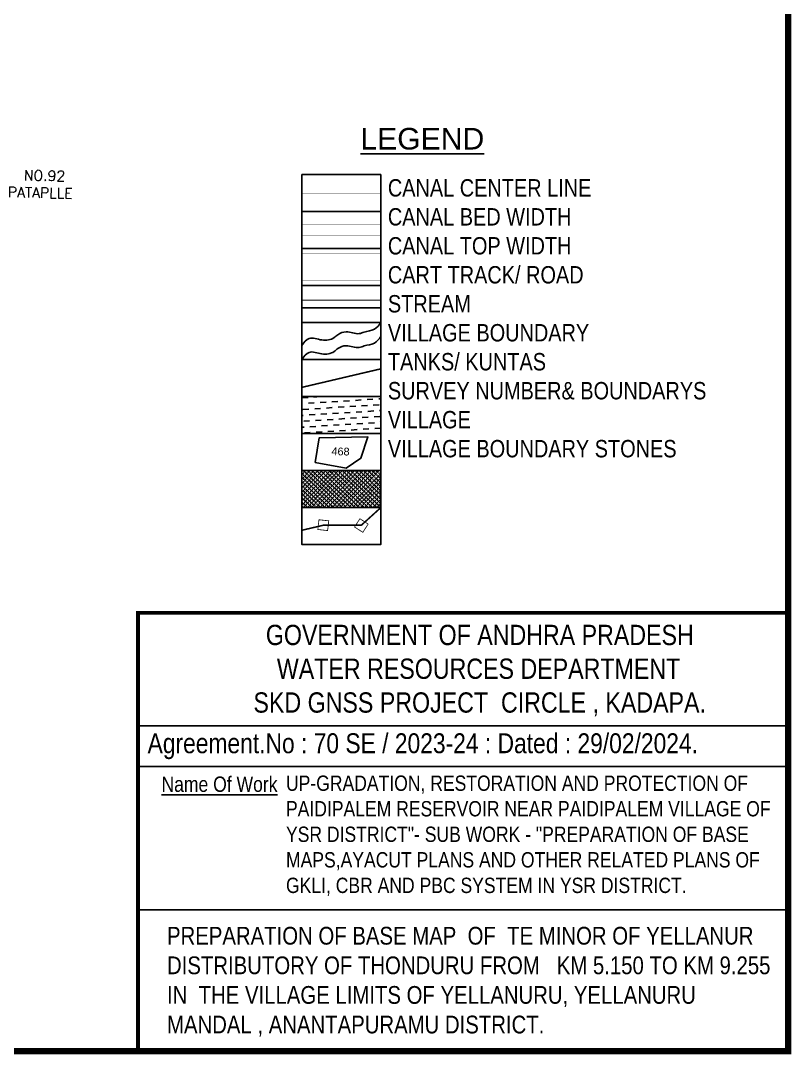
# Model space of a CAD drawing. Header units: inches. Extents: x 180371 to 213934, y 1621195 to 1632901.
# Drawn here: x 188105 to 190018, y 1621195 to 1623760 of the extents above; entities that cross this region are included whole.
import ezdxf
from ezdxf.enums import TextEntityAlignment as Align

# ---------------------------------------------------------------- set-up
doc = ezdxf.new("R2010")
doc.units = ezdxf.units.IN
doc.header["$MEASUREMENT"] = 0
doc.linetypes.add('ACAD_ISO02W100', pattern=[15, 12, -3])
doc.linetypes.add('HIDDEN2', pattern=[0.1875, 0.125, -0.0625])
for name, color, linetype in [('CANAL1', 7, 'Continuous'), ('FRAME 025', 7, 'Continuous'), ('PAPER SIZE', 5, 'Continuous'), ('PLOT NO', 7, 'Continuous'), ('ROAD', 1, 'Continuous'), ('ROADS', 1, 'Continuous'), ('TABLE', 7, 'Continuous'), ('tank', 4, 'Continuous'), ('TITLEBLOCK', 7, 'Continuous'), ('VILLAGE', 7, 'Continuous'), ('VILLAGE BOUNDRY', 5, 'Continuous'), ('VILLAGE STONES', 240, 'Continuous')]:
    doc.layers.add(name, color=color, linetype=linetype)
doc.styles.add('A', font='arial.ttf')
doc.styles.add('ARIALN', font='ARIALN.TTF')
doc.styles.add('section', font='romant.shx', dxfattribs={"height": 2})
doc.styles.get("Standard").update_dxf_attribs({"font": 'arial.ttf'})
doc.linetypes.add('DOTS', pattern='A,1e-06,-3,["●",Standard,S=3,R=0,X=-1.25,Y=-1.25],-3', length=6.000001)

msp = doc.modelspace()

# ---------------------------------------------------------------- hatches: boundary and pattern name
at = {"layer": 'tank'}
h = msp.add_hatch(dxfattribs=at)
h.set_pattern_fill('DASH', color=256, scale=116.644883, angle=3.5405, style=0)
h.set_pattern_definition([(3.5405362, (-553548.41, -6419.734), (13.65236007, 15.45320235), [14.58061038, -14.58061038])])
h.paths.add_polyline_path([(188803.2, 1622826.8), (188999.1, 1622826.8), (188999.1, 1622735), (188803.2, 1622735)])
at = {"layer": 'VILLAGE', "linetype": 'Continuous'}
h = msp.add_hatch(dxfattribs=at)
h.set_pattern_fill('SACNCR', color=256, scale=78.34646, angle=1.5303, style=0)
h.set_pattern_definition([(46.53031993, (-553548.41, -6419.7344), (-5.33053547, 5.053130897), []), (46.53031993, (-553543.218, -6419.596), (-5.33053547, 5.053130897), [0, -7.344980616])])
h.paths.add_polyline_path([(188803.2, 1622643.1), (188999.1, 1622643.1), (188999.1, 1622551.3), (188803.2, 1622551.3)])

# ---------------------------------------------------------------- linework, layer by layer
at = {"layer": 'CANAL1', "color": 1, "linetype": 'HIDDEN2', "ltscale": 100, "const_width": 0.96, "elevation": 1.1}
msp.add_lwpolyline([(188803.2, 1623331.9), (188999.1, 1623331.9)], dxfattribs=at)
at = {"layer": 'CANAL1', "color": 5, "ltscale": 100, "const_width": 0.96, "elevation": 1.1}
for points in [[(188999.1, 1623254.5), (188803.2, 1623254.5)], [(188999.1, 1623225.7), (188803.2, 1623225.7)]]:
    msp.add_lwpolyline(points, dxfattribs=at)
at = {"layer": 'CANAL1', "color": 1, "ltscale": 100, "const_width": 0.96, "elevation": 1.1}
for points in [[(188999.1, 1623181.8), (188803.2, 1623181.8)], [(188999.1, 1623114.6), (188803.2, 1623114.6)]]:
    msp.add_lwpolyline(points, dxfattribs=at)
at = {"layer": 'FRAME 025', "lineweight": -3}
for points in [[(188396.6, 1622010.1), (190008.7, 1622010.1)], [(188397.5, 1621908.8), (190009.6, 1621908.8)], [(188399.5, 1621553.5), (190011.6, 1621553.5)]]:
    msp.add_lwpolyline(points, dxfattribs=at)
at = {"layer": 'PAPER SIZE', "color": 5}
for points, const_width in [([(180378.6, 1629257.8), (190010.1, 1629257.8), (190010.1, 1621202.7), (180378.6, 1621202.7)], 16), ([(190008.7, 1621203.2), (188396.6, 1621203.2), (188396.6, 1622290.2), (190008.7, 1622290.2)], 9.6)]:
    msp.add_lwpolyline(points, close=True, dxfattribs=dict(at, const_width=const_width))
at = {"layer": 'PLOT NO', "elevation": 1.1}
for points in [[(188803.2, 1623377.8), (188999.1, 1623377.8), (188999.1, 1623286), (188803.2, 1623286)], [(188803.2, 1623286), (188999.1, 1623286), (188999.1, 1623194.2), (188803.2, 1623194.2)], [(188803.2, 1623194.2), (188999.1, 1623194.2), (188999.1, 1623102.3), (188803.2, 1623102.3)], [(188803.2, 1623102.3), (188999.1, 1623102.3), (188999.1, 1623010.5), (188803.2, 1623010.5)], [(188803.2, 1623010.5), (188999.1, 1623010.5), (188999.1, 1622918.6), (188803.2, 1622918.6)], [(188803.2, 1622918.6), (188999.1, 1622918.6), (188999.1, 1622826.8), (188803.2, 1622826.8)], [(188803.2, 1622826.8), (188999.1, 1622826.8), (188999.1, 1622735), (188803.2, 1622735)], [(188803.2, 1622735), (188999.1, 1622735), (188999.1, 1622643.1), (188803.2, 1622643.1)], [(188803.2, 1622643.1), (188999.1, 1622643.1), (188999.1, 1622551.3), (188803.2, 1622551.3)], [(188803.2, 1622551.3), (188999.1, 1622551.3), (188999.1, 1622459.4), (188803.2, 1622459.4)]]:
    msp.add_lwpolyline(points, close=True, dxfattribs=at)
msp.add_lwpolyline([(188836, 1622663.6), (188846, 1622724.1), (188967, 1622726.8), (188949.5, 1622673.8), (188913, 1622649.5), (188836, 1622663.6)], dxfattribs=at)
at = {"layer": 'PLOT NO', "color": 4}
for points in [[(188803.2, 1622953.6, 1.1), (188821.2, 1622970.9, 1.1), (188852.6, 1622967.3, 1.1), (188883.4, 1622973.1, 1.1), (188892.4, 1622980.5, 1.1), (188913.1, 1622987.5, 1.1), (188929.5, 1622984.8, 1.1), (188945.6, 1622983.1, 1.1), (188957.8, 1622987, 1.1), (188983.1, 1622993.9, 1.1), (188999.1, 1623010.5, 1.1)], [(188803.2, 1622919.2, 1.1), (188821.2, 1622936.6, 1.1), (188852.6, 1622932.9, 1.1), (188883.4, 1622938.7, 1.1), (188892.4, 1622946.1, 1.1), (188913.1, 1622953.1, 1.1), (188929.5, 1622950.4, 1.1), (188945.6, 1622948.7, 1.1), (188957.8, 1622952.6, 1.1), (188983.1, 1622959.5, 1.1), (188999.1, 1622976.1, 1.1)]]:
    msp.add_spline(points, degree=3, dxfattribs=at)
at = {"layer": 'ROADS', "ltscale": 0.15, "const_width": 1.92, "elevation": 1.1}
msp.add_lwpolyline([(188803.2, 1623066), (188999.1, 1623066)], dxfattribs=at)
at = {"layer": 'ROADS', "linetype": 'DOTS', "ltscale": 0.5, "elevation": 1.1}
msp.add_lwpolyline([(188803.2, 1623046.8), (188999.1, 1623046.8)], dxfattribs=at)
at = {"layer": 'VILLAGE BOUNDRY', "linetype": 'ACAD_ISO02W100', "ltscale": 2, "const_width": 3.84, "elevation": 1.1}
for points in [[(188803.2, 1622849.7), (188999.1, 1622895.7)], [(188803.2, 1622495.1), (188857.4, 1622507.8), (188951, 1622507.8), (188999.1, 1622551.3)]]:
    msp.add_lwpolyline(points, dxfattribs=at)
at = {"layer": 'VILLAGE STONES', "const_width": 1.95, "elevation": 1.1}
for points in [[(188845.6, 1622521.2), (188869.9, 1622518.5), (188867.2, 1622494.3), (188842.9, 1622497)], [(188934, 1622503.3), (188947.3, 1622523.7), (188967.7, 1622510.5), (188954.5, 1622490)]]:
    msp.add_lwpolyline(points, close=True, dxfattribs=at)

# ---------------------------------------------------------------- texts
at = {"layer": 'PLOT NO'}
msp.add_text('468', height=19.2, rotation=358.6877, dxfattribs=at).set_placement((188899.2, 1622690.7, 1.1), align=Align.MIDDLE_CENTER)
at = {"layer": 'ROAD', "insert": (188135.1, 1623388.6), "char_height": 25.542, "attachment_point": 1, "rotation": 358.8627, "style": 'section'}
msp.add_mtext_dynamic_manual_height_columns('\\pi-21.82715;NO.92 \\P\\pi-60.749;PATAPLLE ', width=68.246, gutter_width=10, heights=[0], dxfattribs=at)
at = {"layer": 'TABLE', "extrusion": (0.000201441, 0.004807, 0.999988), "style": 'A'}
msp.add_text('%%ULEGEND', height=53.55, rotation=359.9999, dxfattribs=at).set_placement((189102.2, 1623447.8, 7842.5), align=Align.MIDDLE)
at = {"layer": 'TITLEBLOCK', "extrusion": (0.000201441, 0.004807, 0.999988), "style": 'ARIALN'}
msp.add_text('%%UName Of Work', height=38.021, rotation=359.9999, dxfattribs=at).set_placement((188454.7, 1621827.1, 7829.5))
at = {"layer": 'TITLEBLOCK', "extrusion": (0.000201441, 0.004807, 0.999988), "attachment_point": 1, "text_direction": (1, -1e-06, -0.000201), "style": 'ARIALN'}
for s, insert, char_height, width in [('CANAL CENTER LINE \\PCANAL BED WIDTH {\\H1.52882x; }\\PCANAL TOP WIDTH {\\H1.35255x; }\\PCART TRACK/ ROAD{\\H1.4113x; }\\PSTREAM {\\H1.39172x; }\\PVILLAGE BOUNDARY{\\H1.39825x; }\\PTANKS/ KUNTAS{\\H1.39607x; }\\PSURVEY NUMBER& BOUNDARYS{\\H1.3968x; }\\PVILLAGE{\\H1.39655x; }\\PVILLAGE BOUNDARY STONES{\\H1.39664x; }', (189016.7, 1623366.4, 1.1), 43.137, 904.398), ('\\pi65.78648;GOVERNMENT OF ANDHRA PRADESH  \\P\\pi93.13919;WATER RESOURCES DEPARTMENT      \\P\\pi35.03827;SKD GNSS PROJECT  CIRCLE , KADAPA.', (188648, 1622260.5, -7.7), 50.281, 1185.896), ('Agreement.No : 70 SE / 2023-24 : Dated : 29/02/2024.', (188420.3, 1621991.3, -9.1), 49.427, 1595.456), ('UP-GRADATION, RESTORATION AND PROTECTION OF PAIDIPALEM RESERVOIR NEAR PAIDIPALEM VILLAGE OF YSR DISTRICT"- SUB WORK - "PREPARATION OF BASE MAPS,AYACUT PLANS AND OTHER RELATED PLANS OF GKLI, CBR AND PBC SYSTEM IN YSR DISTRICT.', (188763.8, 1621886.5, -8), 38.0211, 1227.274), ('PREPARATION OF BASE MAP  OF  TE MINOR OF {\\C1;YELLANUR DISTRIBUTORY OF THONDURU \\C0;FROM\\C1;  } KM {\\C0;5.150} TO KM {\\C0;9.255 } IN  THE VILLAGE LIMITS OF {\\C5;YELLANURU, YELLANURU } MANDAL , ANANTAPURAMU DISTRICT.', (188468.5, 1621511, -5.8), 44.0699, 1522.532)]:
    msp.add_mtext(s, dxfattribs=dict(at, insert=insert, char_height=char_height, width=width))

doc.saveas('drawing.dxf')
